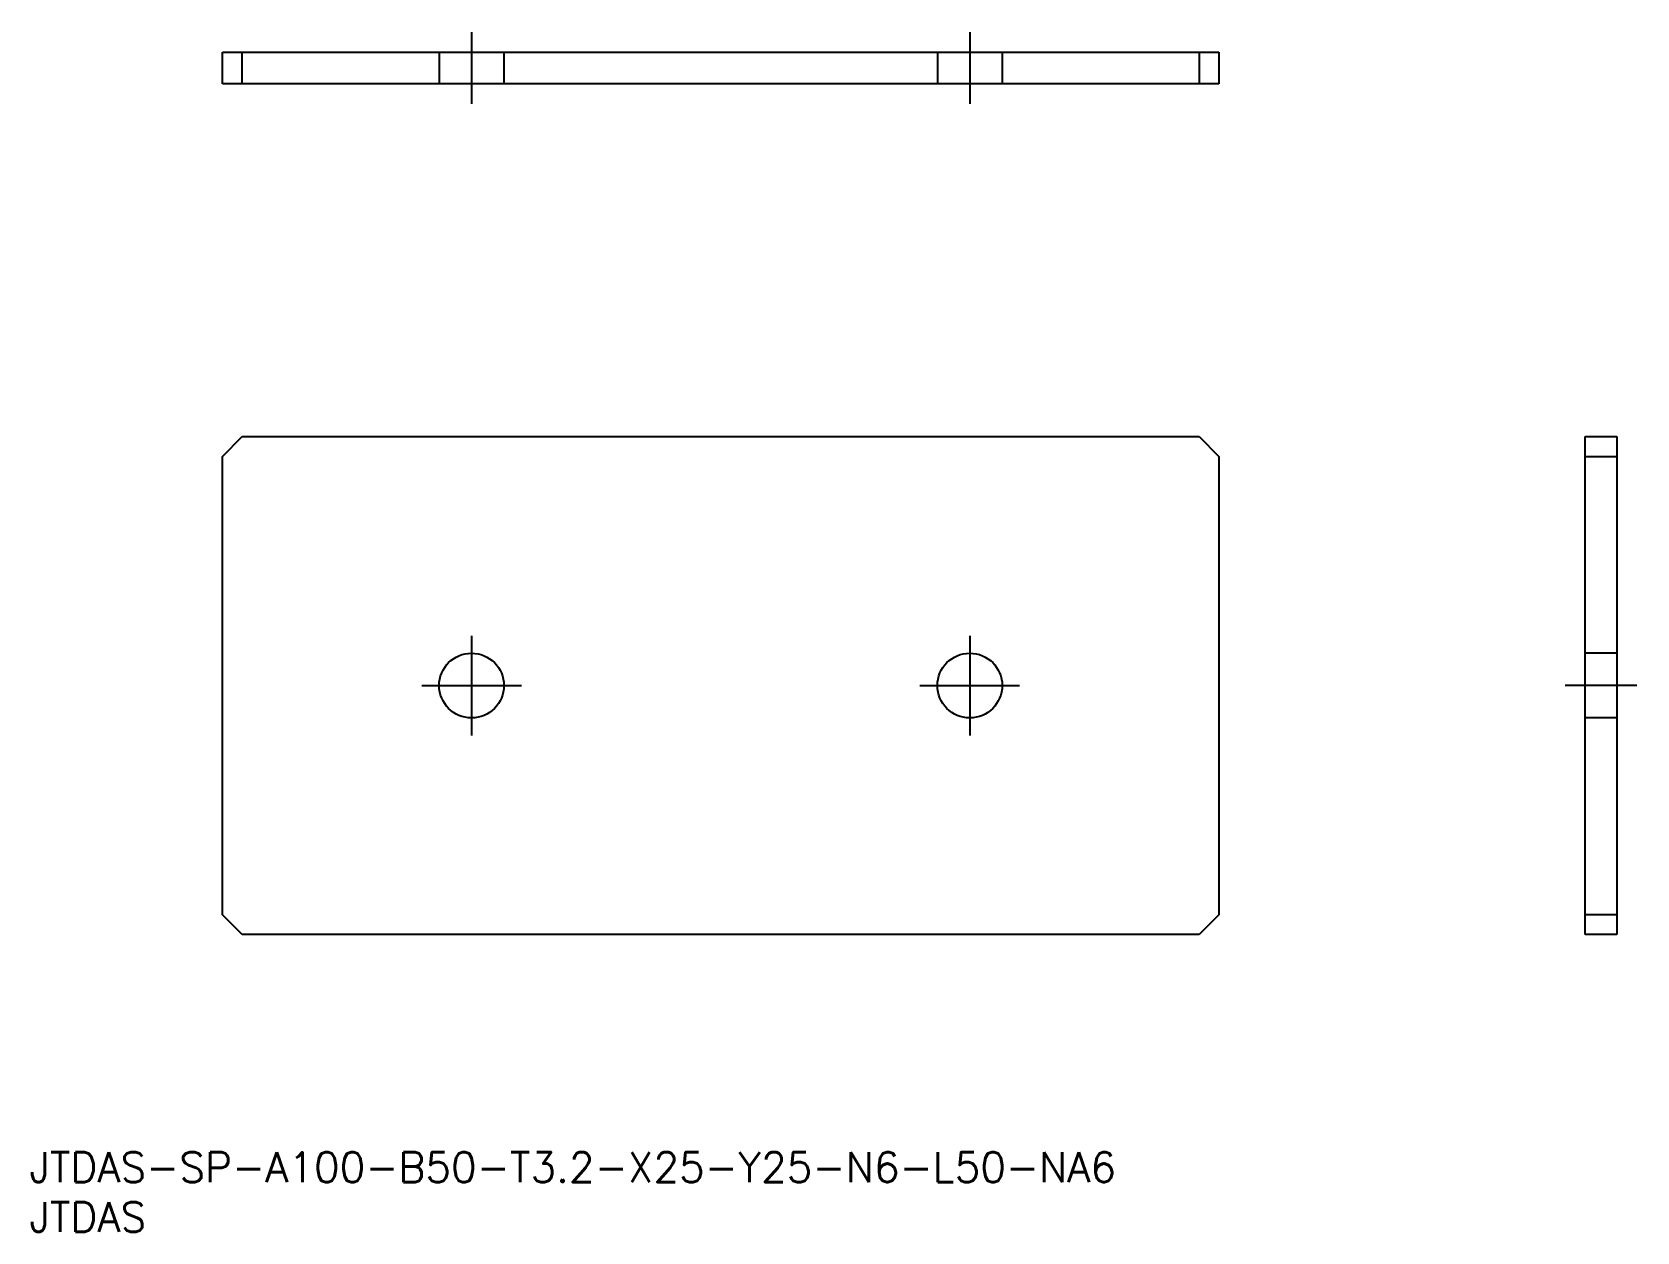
# Model space of a CAD drawing. Extents: x 0 to 161, y 0 to 120.
import ezdxf

# ---------------------------------------------------------------- set-up
doc = ezdxf.new("R2010")
doc.units = 0
doc.linetypes.add('CENTER', pattern=[50.8, 31.75, -6.35, 6.35, -6.35])
doc.linetypes.add('DASHED', pattern=[19.05, 12.7, -6.35])
doc.layers.get('0').update_dxf_attribs({"linetype": 'CONTINUOUS'})
doc.layers.add('CENTER', color=1, linetype='CENTER')
doc.styles.get("Standard").update_dxf_attribs({"font": 'txt.shx', "height": 3, "bigfont": 'bigfont.shx'})

# ---------------------------------------------------------------- blocks, each defined once
blk = doc.blocks.new('*U1')
at = {"color": 7, "linetype": 'CONTINUOUS'}
blk.add_text('JTDAS-SP-A100-B50-T3.2-X25-Y25-N6-L50-NA6', height=3, dxfattribs=at).set_placement((0, 5))
blk = doc.blocks.new('*U2')
at = {"color": 7, "linetype": 'CONTINUOUS'}
blk.add_text('JTDAS', height=3, dxfattribs=at).set_placement((0, 0))

msp = doc.modelspace()

# ---------------------------------------------------------------- linework, layer by layer
at = {"color": 7, "linetype": 'CONTINUOUS'}
for p, q in [((19.352956, 118.444844), (119.352956, 118.444844)), ((19.352956, 115.244844), (19.352956, 118.444844)), ((21.352956, 115.244844), (21.352956, 118.444844)), ((117.352956, 118.444844), (117.352956, 115.244844)), ((119.352956, 118.444844), (119.352956, 115.244844)), ((119.352956, 115.244844), (19.352956, 115.244844)), ((19.352956, 77.846475), (21.352956, 79.846475)), ((21.352956, 79.846475), (117.352956, 79.846475)), ((117.352956, 79.846475), (119.352956, 77.846475)), ((156.095241, 79.846475), (159.295241, 79.846475)), ((156.095241, 29.846475), (156.095241, 79.846475)), ((159.295241, 79.846475), (159.295241, 29.846475)), ((19.352956, 31.846475), (19.352956, 77.846475)), ((119.352956, 77.846475), (119.352956, 31.846475)), ((156.095241, 77.846475), (159.295241, 77.846475)), ((21.352956, 29.846475), (19.352956, 31.846475)), ((119.352956, 31.846475), (117.352956, 29.846475)), ((159.295241, 31.846475), (156.095241, 31.846475)), ((117.352956, 29.846475), (21.352956, 29.846475)), ((159.295241, 29.846475), (156.095241, 29.846475))]:
    msp.add_line(p, q, dxfattribs=at)
at = {"color": 3, "linetype": 'DASHED'}
for p, q in [((41.102956, 118.444844), (41.102956, 115.244844)), ((47.602956, 118.444844), (47.602956, 115.244844)), ((91.102956, 118.444844), (91.102956, 115.244844)), ((97.602956, 118.444844), (97.602956, 115.244844)), ((159.295241, 58.096475), (156.095241, 58.096475)), ((159.295241, 51.596475), (156.095241, 51.596475))]:
    msp.add_line(p, q, dxfattribs=at)
at = {"color": 7, "linetype": 'CONTINUOUS'}
for centre in [(44.352956, 54.846475), (94.352956, 54.846475)]:
    msp.add_circle(centre, 3.25, dxfattribs=at)
at = {"layer": 'CENTER', "color": 1, "linetype": 'CENTER'}
for p, q in [((44.352956, 120.444844), (44.352956, 113.244844)), ((94.352956, 120.444844), (94.352956, 113.244844)), ((44.352956, 59.846475), (44.352956, 49.846475)), ((94.352956, 59.846475), (94.352956, 49.846475)), ((39.352956, 54.846475), (49.352956, 54.846475)), ((89.352956, 54.846475), (99.352956, 54.846475)), ((161.295241, 54.846475), (154.095241, 54.846475))]:
    msp.add_line(p, q, dxfattribs=at)

# ---------------------------------------------------------------- block references
at = {"color": 7, "linetype": 'CONTINUOUS'}
for name in ['*U1', '*U2']:
    msp.add_blockref(name, (0, 0), dxfattribs=at)

doc.saveas('drawing.dxf')
